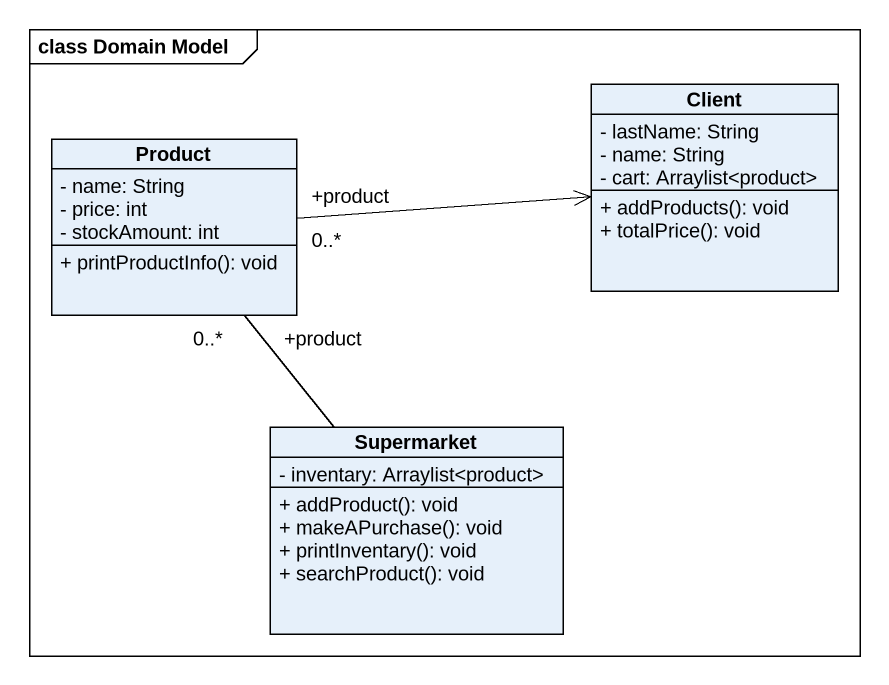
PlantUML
@startuml
mainframe class Domain Model
hide circle
hide empty members
skinparam classAttributeIconSize 0
class Product {
  - name: String
  - price: int
  - stockAmount: int
  + printProductInfo(): void
}
class Client {
  - lastName: String
  - name: String
  - cart: Arraylist<product>
  + addProducts(): void
  + totalPrice(): void
}
class Supermarket {
  - inventary: Arraylist<product>
  + addProduct(): void
  + makeAPurchase(): void
  + printInventary(): void
  + searchProduct(): void
}
Product "+product\n0..*" -right-> Client
Product "+product\n0..*" -- Supermarket
@enduml
